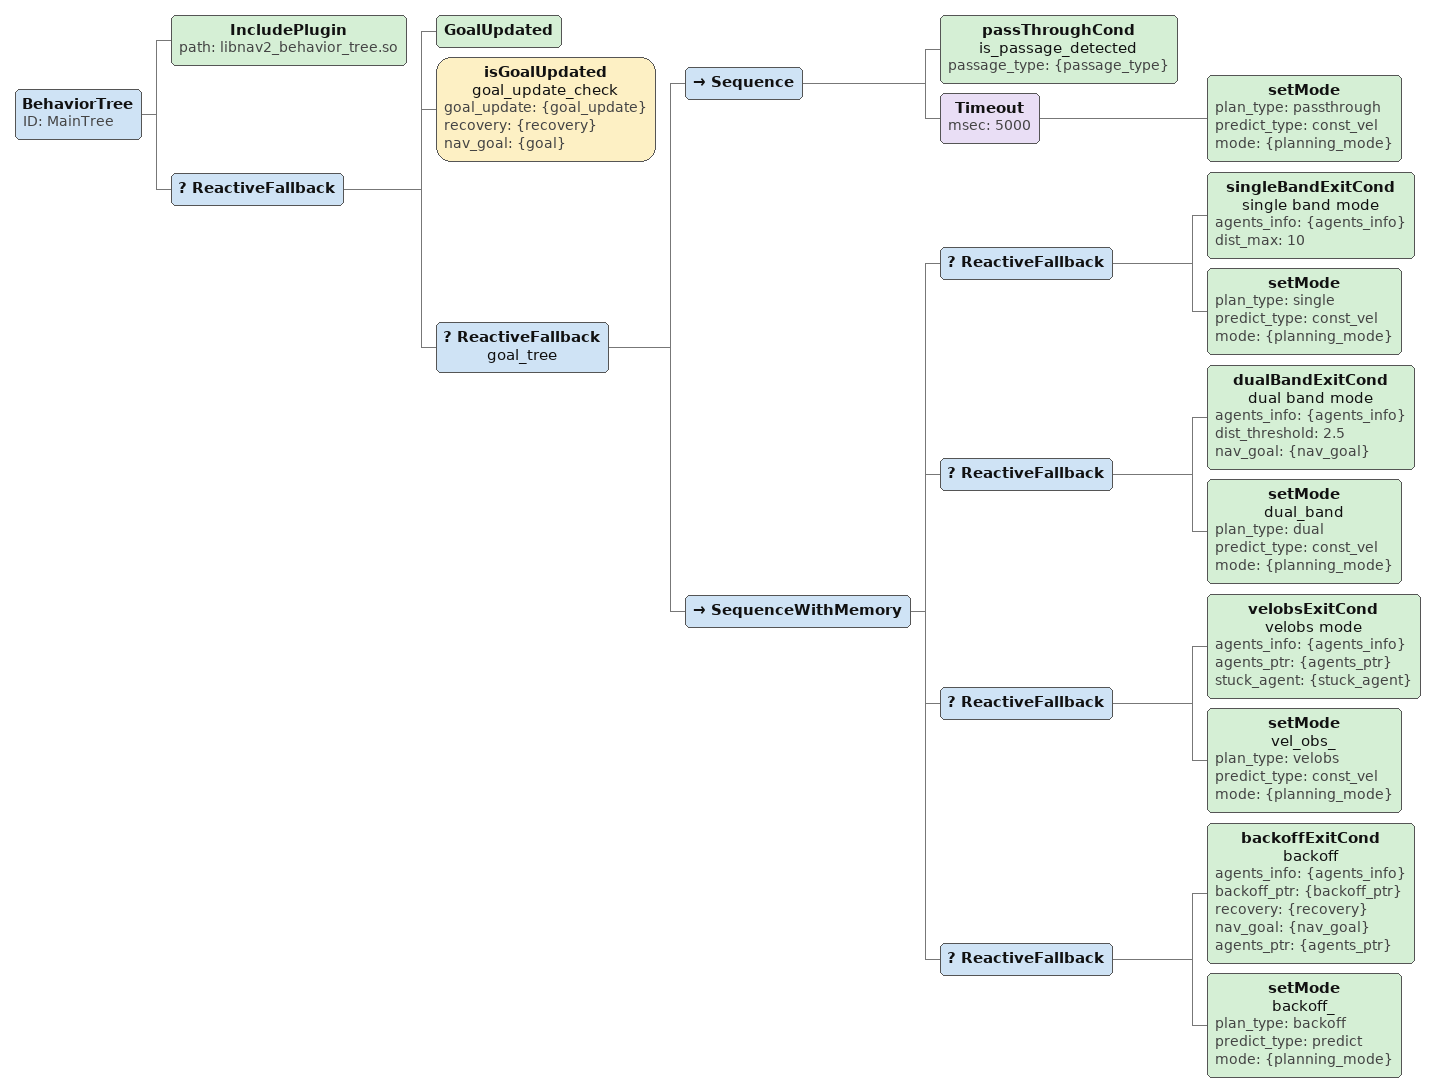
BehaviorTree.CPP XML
<root BTCPP_format="4" >
	<BehaviorTree ID="MainTree">
      <IncludePlugin path="libnav2_behavior_tree.so"/>
		<ReactiveFallback>
            <GoalUpdated/>
			<!-- Condition -->
			<isGoalUpdated name="goal_update_check" goal_update="{goal_update}" recovery="{recovery}" nav_goal="{goal}"/>
			<ReactiveFallback name="goal_tree">
				<!-- First Control -->
				<Sequence>
					<passThroughCond name="is_passage_detected" passage_type="{passage_type}"/>
					<Timeout msec="5000">
						<setMode plan_type="passthrough" predict_type="const_vel" mode="{planning_mode}"/>
					</Timeout>
				</Sequence>
				<!-- Second Control -->
				<SequenceWithMemory>
					<ReactiveFallback>
						<singleBandExitCond name="single band mode" agents_info="{agents_info}" dist_max="10"/>
						<setMode plan_type="single" predict_type="const_vel" mode="{planning_mode}"/>
					</ReactiveFallback>
					<ReactiveFallback>
						<dualBandExitCond name="dual band mode" agents_info="{agents_info}" dist_threshold="2.5" nav_goal="{nav_goal}"/>
						<setMode name="dual_band" plan_type="dual" predict_type="const_vel" mode="{planning_mode}"/>
					</ReactiveFallback>
					<ReactiveFallback>
						<velobsExitCond name="velobs mode" agents_info="{agents_info}" agents_ptr="{agents_ptr}" stuck_agent="{stuck_agent}"/>
						<setMode name="vel_obs_" plan_type="velobs" predict_type="const_vel" mode="{planning_mode}"/>
					</ReactiveFallback>
					<ReactiveFallback>
						<backoffExitCond name="backoff" agents_info="{agents_info}" backoff_ptr="{backoff_ptr}" recovery="{recovery}" nav_goal="{nav_goal}" agents_ptr="{agents_ptr}"/>
						<setMode name="backoff_" plan_type="backoff" predict_type="predict" mode="{planning_mode}"/>
					</ReactiveFallback>
				</SequenceWithMemory>
			</ReactiveFallback>
		</ReactiveFallback>
	</BehaviorTree>
</root>
